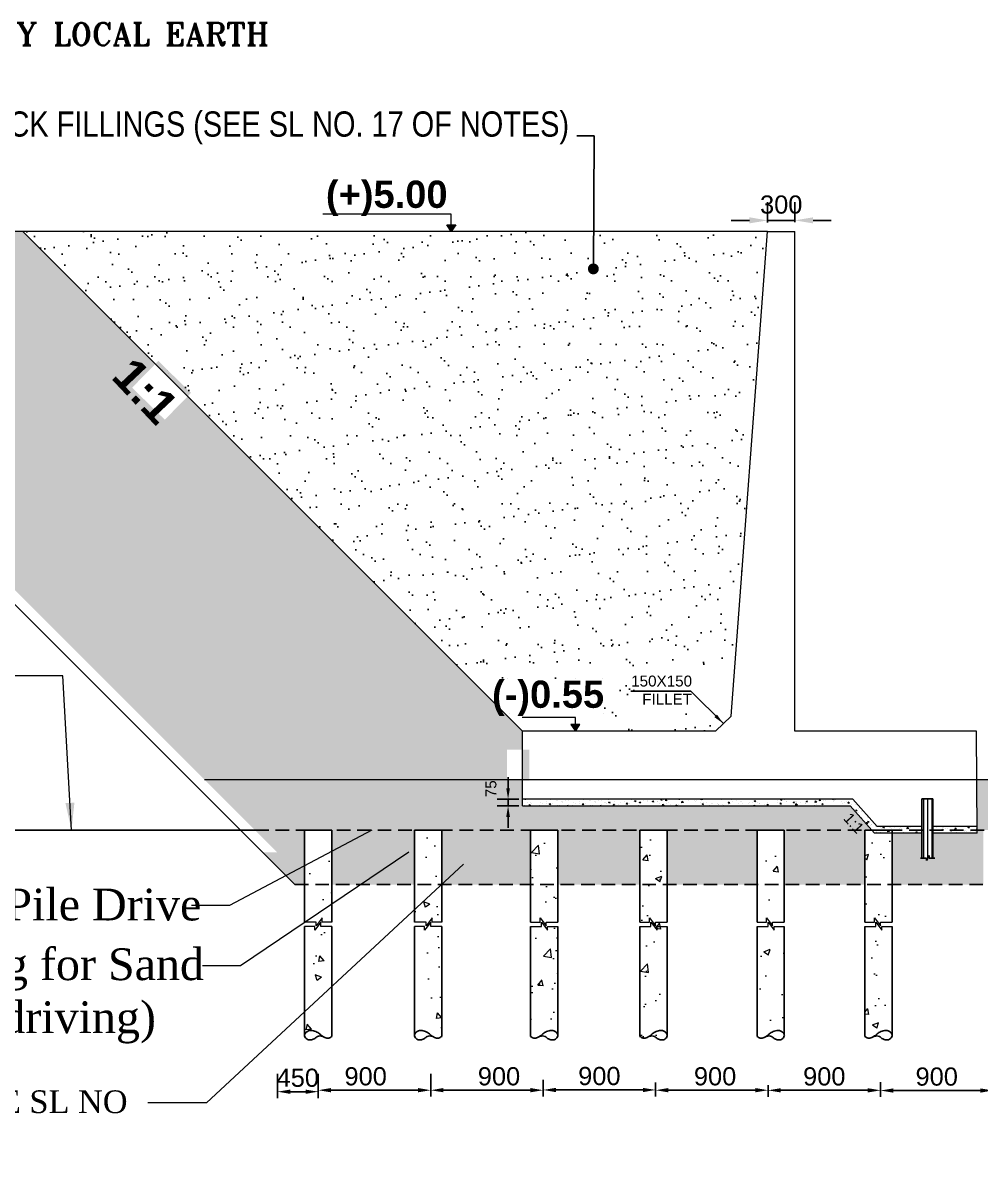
# Model space of a CAD drawing. Extents: x -358915 to 1258323, y -1667244 to -305611.
# Drawn here: x 1029005 to 1039547, y -1506927 to -1494425 of the extents above; entities that cross this region are included whole.
import ezdxf

# ---------------------------------------------------------------- set-up
doc = ezdxf.new("R2010")
doc.units = 0
doc.header["$LTSCALE"] = 300
doc.header["$MEASUREMENT"] = 0
doc.linetypes.add('ACAD_ISO03W100', pattern=[30, 12, -18])
doc.linetypes.add('DASHED', pattern=[0.75, 0.5, -0.25])
doc.layers.get('0').update_dxf_attribs({"linetype": 'CONTINUOUS'})
doc.layers.get('DEFPOINTS').update_dxf_attribs({"linetype": 'CONTINUOUS'})
doc.layers.add('Dim', color=7, linetype='CONTINUOUS', lineweight=9)
doc.layers.add('HATCH', color=252, linetype='CONTINUOUS', lineweight=5)
for name, color, linetype in [('LINE', 7, 'CONTINUOUS'), ('P1', 7, 'CONTINUOUS'), ('TEXT', 10, 'CONTINUOUS'), ('TXT', 7, 'CONTINUOUS')]:
    doc.layers.add(name, color=color, linetype=linetype)
doc.styles.add('Arial', font='arial.ttf')
doc.styles.add('BIG', font='ROMANT.SHX')
doc.styles.add('DIM', font='isocp3.shx')
doc.styles.add('dimText', font='ARIALN.TTF')
doc.dimstyles.new('dim_100', dxfattribs={"dimtxt": 200, "dimasz": 200, "dimexe": 200, "dimexo": 100, "dimgap": 70, "dimtad": 1, "dimdec": 0, "dimzin": 0, "dimdsep": 46, "dimtxsty": 'DIM', "dimcen": 150, "dimclrd": 5, "dimclre": 5, "dimclrt": 7, "dimadec": 0, "dimazin": 0, "dimtfac": 1, "dimtdec": 0, "dimtmove": 0, "dimatfit": 3, "dimfxl": 20, "dimtolj": 1, "dimtzin": 0, "dimarcsym": 0})
doc.dimstyles.new('dim_230', dxfattribs={"dimtxt": 460, "dimasz": 460, "dimexe": 230, "dimexo": 100, "dimgap": 100, "dimtad": 1, "dimdec": 0, "dimzin": 0, "dimdsep": 46, "dimtxsty": 'dimText', "dimcen": 0.09, "dimclrd": 256, "dimclre": 256, "dimclrt": 7, "dimadec": 0, "dimazin": 0, "dimtfac": 1, "dimtdec": 0, "dimtofl": 0, "dimtmove": 0, "dimatfit": 3, "dimfxl": 1, "dimtolj": 1, "dimtzin": 0, "dimlwd": -1, "dimlwe": -1, "dimarcsym": 0})
doc.dimstyles.new('dim_250', dxfattribs={"dimtxt": 500, "dimasz": 500, "dimexe": 500, "dimexo": 100, "dimgap": 150, "dimtad": 1, "dimdec": 0, "dimzin": 0, "dimdsep": 46, "dimtxsty": 'Arial', "dimcen": 350, "dimclrd": 5, "dimclre": 5, "dimclrt": 7, "dimadec": 0, "dimazin": 0, "dimtfac": 1, "dimtdec": 0, "dimtmove": 0, "dimatfit": 3, "dimfxl": 500, "dimfxlon": 1, "dimtolj": 1, "dimtzin": 0, "dimarcsym": 0})
doc.dimstyles.new('dim_60', dxfattribs={"dimtxt": 120, "dimasz": 120, "dimexe": 60, "dimexo": 60, "dimgap": 50, "dimtad": 1, "dimdec": 0, "dimzin": 0, "dimdsep": 46, "dimtxsty": 'DIM', "dimcen": 0.09, "dimclrd": 5, "dimclre": 5, "dimclrt": 7, "dimadec": 0, "dimazin": 0, "dimtfac": 1, "dimtdec": 0, "dimtmove": 0, "dimatfit": 3, "dimfxl": 1, "dimtolj": 1, "dimtzin": 0, "dimarcsym": 0})
doc.dimstyles.new('dim_70', dxfattribs={"dimtxt": 140, "dimasz": 140, "dimexe": 70, "dimexo": 40, "dimgap": 50, "dimtad": 1, "dimdec": 0, "dimzin": 0, "dimdsep": 46, "dimtxsty": 'Arial', "dimcen": 0.09, "dimclrd": 5, "dimclre": 5, "dimclrt": 7, "dimadec": 0, "dimazin": 0, "dimtfac": 1, "dimtdec": 0, "dimtmove": 0, "dimatfit": 3, "dimfxl": 1, "dimtolj": 1, "dimtzin": 0, "dimarcsym": 0})
pattern_1 = [(37.5, (-4866.36, -13804.19), (-5.039469, 154.1459015), [0, -121.6, 0, -136, 0, -130]), (7.5, (-4866.36, -13804.19), (141.582136, 225.771685), [0, -65.6, 0, -109.6, 0, -42]), (327.5, (-4964.76, -13804.19), (249.131349, 0.452724), [0, -40, 0, -144, 0, -188]), (317.5, (-4964.76, -13804.19), (240.490128, 70.214045), [0, -20, 0, -94.4, 0, -108])]

# ---------------------------------------------------------------- blocks, each defined once
blk = doc.blocks.new('*D1532')
at = {"layer": 'DEFPOINTS', "color": 0, "ltscale": 50, "transparency": 16777216}
for p in [(1035973, -1506052), (1037211, -1506083), (1035973, -1506178)]:
    blk.add_point(p, dxfattribs=at)
at = {"layer": 'HATCH', "color": 5, "lineweight": -2, "ltscale": 50, "transparency": 16777216}
for p, q in [((1035973, -1506092), (1035973, -1506248)), ((1037071, -1506178), (1036113, -1506178)), ((1037211, -1506123), (1037211, -1506248))]:
    blk.add_line(p, q, dxfattribs=at)
at = {"layer": 'HATCH', "color": 5, "ltscale": 50, "transparency": 16777216}
for points in [[(1036113, -1506154), (1036113, -1506201), (1035973, -1506178)], [(1037071, -1506154), (1037071, -1506201), (1037211, -1506178)]]:
    blk.add_solid(points, dxfattribs=at)
at = {"layer": 'HATCH', "color": 7, "ltscale": 50, "transparency": 16777216, "insert": (1036628, -1506026), "char_height": 200, "attachment_point": 5, "style": 'Arial'}
blk.add_mtext('\\A1;900', dxfattribs=at)
blk = doc.blocks.new('*D1533')
at = {"layer": 'DEFPOINTS', "color": 0, "ltscale": 50, "transparency": 16777216}
for p in [(1034735, -1506023), (1035973, -1506052), (1034735, -1506175)]:
    blk.add_point(p, dxfattribs=at)
at = {"layer": 'HATCH', "color": 5, "lineweight": -2, "ltscale": 50, "transparency": 16777216}
for p, q in [((1034735, -1506063), (1034735, -1506245)), ((1035973, -1506092), (1035973, -1506245)), ((1035833, -1506175), (1034875, -1506175))]:
    blk.add_line(p, q, dxfattribs=at)
at = {"layer": 'HATCH', "color": 5, "ltscale": 50, "transparency": 16777216}
for points in [[(1034875, -1506152), (1034875, -1506199), (1034735, -1506175)], [(1035833, -1506152), (1035833, -1506199), (1035973, -1506175)]]:
    blk.add_solid(points, dxfattribs=at)
at = {"layer": 'HATCH', "color": 7, "ltscale": 50, "transparency": 16777216, "insert": (1035354, -1506023), "char_height": 200, "attachment_point": 5, "style": 'Arial'}
blk.add_mtext('\\A1;900', dxfattribs=at)
blk = doc.blocks.new('*D1534')
at = {"layer": 'DEFPOINTS', "color": 0, "ltscale": 50, "transparency": 16777216}
for p in [(1037206, -1496601), (1037506, -1496720), (1037206, -1496725)]:
    blk.add_point(p, dxfattribs=at)
at = {"layer": 'HATCH', "color": 5, "lineweight": -2, "ltscale": 50, "transparency": 16777216}
for p, q in [((1037206, -1496625), (1037206, -1496401)), ((1037506, -1496620), (1037506, -1496401)), ((1037006, -1496601), (1036806, -1496601)), ((1037506, -1496601), (1037206, -1496601)), ((1037706, -1496601), (1037906, -1496601))]:
    blk.add_line(p, q, dxfattribs=at)
at = {"layer": 'HATCH', "color": 5, "ltscale": 50, "transparency": 16777216}
for points in [[(1037006, -1496567), (1037006, -1496634), (1037206, -1496601)], [(1037706, -1496567), (1037706, -1496634), (1037506, -1496601)]]:
    blk.add_solid(points, dxfattribs=at)
at = {"layer": 'HATCH', "color": 7, "ltscale": 50, "transparency": 16777216, "insert": (1037356, -1496428), "char_height": 200, "attachment_point": 5, "style": 'Arial'}
blk.add_mtext('\\A1;300', dxfattribs=at)
blk = doc.blocks.new('RT')
at = {"layer": 'Dim', "ltscale": 50}
h = blk.add_hatch(dxfattribs=at)
h.set_pattern_fill('AR-CONC', color=8, scale=100, style=0)
h.set_pattern_definition([(50, (-3013919.5, 641592.65), (717.26018, -62.75213), [75, -825]), (355, (-3013919.5, 641592.65), (-138.75133, 752.19213), [60, -660]), (100.4514, (-3013859.75, 641587.4), (578.50938, 689.43954), [63.74019, -701.14211]), (46.1842, (-3013919.5, 641792.65), (1067.24105, -165.51901), [112.5, -1237.5]), (96.6356, (-3013830.6, 641778.9), (934.6627, 974.11787), [95.6103, -1051.713]), (351.1842, (-3013919.5, 641792.7), (934.66195, 974.1186), [90, -990]), (21, (-3013819.5, 641742.65), (596.90705, -402.61889), [75, -825]), (326, (-3013819.5, 641742.65), (243.31533, 725.15005), [60, -660]), (71.4514, (-3013769.8, 641709.1), (840.22263, 322.5305), [63.74019, -701.14211]), (37.5, (-3013919.52, 641592.65), (12.159855, 332.893854), [0, -652, 0, -670, 0, -662.5]), (7.5, (-3013919.52, 641592.65), (263.069537, 394.41171), [0, -382, 0, -637, 0, -252.5]), (327.5, (-3014142.52, 641592.65), (533.822436, -22.554872), [0, -250, 0, -780, 0, -1035]), (317.5, (-3014242.52, 641592.65), (583.18617, 100.10498), [0, -325, 0, -518, 0, -735])])
h.paths.add_polyline_path([(150, -2269), (138, -2291), (119, -2305), (97, -2311), (74, -2310), (52, -2302), (33, -2290), (15, -2276), (-6, -2267), (-29, -2266), (-52, -2273), (-64, -2281), (-86, -2289), (-109, -2290), (-130, -2283), (-150, -2271), (-150, 0), (150, 0)])
for points in [[(-150, -1014), (-44, -1014), (-44, -966), (22, -1055), (22, -1014), (150, -1014)], [(-150, -1063), (-29, -1063), (-29, -1015), (38, -1103), (38, -1063), (150, -1063)]]:
    blk.add_lwpolyline(points, dxfattribs=at)
at = {"layer": 'P1', "ltscale": 50}
for points in [[(-150, 0), (-150, -1014)], [(-150, 0), (150, 0)], [(150, 0), (150, -1014)], [(-150, -1063), (-150, -2271)], [(150, -1063), (150, -2253)]]:
    blk.add_lwpolyline(points, dxfattribs=at)
blk.add_spline([(-150, -2271), (-115, -2289), (-72, -2284), (-23, -2252), (15, -2223), (67, -2207), (106, -2210), (132, -2224), (144, -2239), (150, -2253), (150, -2266), (123, -2303), (73, -2309), (38, -2293), (10, -2273), (-18, -2265), (-51, -2273)], degree=3, dxfattribs=at)
blk = doc.blocks.new('PILE.5')
at = {"layer": 'HATCH', "color": 5}
blk.add_blockref('RT', (0, 0), dxfattribs=at)
blk = doc.blocks.new('*D1535')
at = {"layer": 'DEFPOINTS', "color": 0, "ltscale": 50, "transparency": 16777216}
for p in [(1033497, -1505959), (1034735, -1506023), (1034735, -1506178)]:
    blk.add_point(p, dxfattribs=at)
at = {"layer": 'HATCH', "color": 5, "lineweight": -2, "ltscale": 50, "transparency": 16777216}
for p, q in [((1033497, -1505999), (1033497, -1506248)), ((1034735, -1506063), (1034735, -1506248)), ((1033637, -1506178), (1034595, -1506178))]:
    blk.add_line(p, q, dxfattribs=at)
at = {"layer": 'HATCH', "color": 5, "ltscale": 50, "transparency": 16777216}
for points in [[(1033637, -1506154), (1033637, -1506201), (1033497, -1506178)], [(1034595, -1506154), (1034595, -1506201), (1034735, -1506178)]]:
    blk.add_solid(points, dxfattribs=at)
at = {"layer": 'HATCH', "color": 7, "ltscale": 50, "transparency": 16777216, "insert": (1034249, -1506026), "char_height": 200, "attachment_point": 5, "style": 'Arial'}
blk.add_mtext('\\A1;900', dxfattribs=at)
blk = doc.blocks.new('*D1536')
at = {"layer": 'DEFPOINTS', "color": 0, "ltscale": 50, "transparency": 16777216}
for p in [(1038449, -1506083), (1039687, -1506052), (1038449, -1506181)]:
    blk.add_point(p, dxfattribs=at)
at = {"layer": 'HATCH', "color": 5, "lineweight": -2, "ltscale": 50, "transparency": 16777216}
for p, q in [((1039687, -1506092), (1039687, -1506251)), ((1038449, -1506123), (1038449, -1506251)), ((1039547, -1506181), (1038589, -1506181))]:
    blk.add_line(p, q, dxfattribs=at)
at = {"layer": 'HATCH', "color": 5, "ltscale": 50, "transparency": 16777216}
for points in [[(1038589, -1506158), (1038589, -1506205), (1038449, -1506181)], [(1039547, -1506158), (1039547, -1506205), (1039687, -1506181)]]:
    blk.add_solid(points, dxfattribs=at)
at = {"layer": 'HATCH', "color": 7, "ltscale": 50, "transparency": 16777216, "insert": (1039068, -1506029), "char_height": 200, "attachment_point": 5, "style": 'Arial'}
blk.add_mtext('\\A1;900', dxfattribs=at)
blk = doc.blocks.new('*D1539')
at = {"layer": 'DEFPOINTS', "color": 0, "ltscale": 500, "transparency": 16777216}
for p in [(1034758, -1502973), (1034349, -1503048), (1034827, -1503048)]:
    blk.add_point(p, dxfattribs=at)
at = {"layer": 'Dim', "color": 5, "lineweight": -2, "ltscale": 500, "transparency": 16777216}
for p, q in [((1034349, -1502853), (1034349, -1502733)), ((1034469, -1502973), (1034229, -1502973)), ((1034349, -1502973), (1034349, -1503048)), ((1034469, -1503048), (1034229, -1503048)), ((1034349, -1503168), (1034349, -1503288))]:
    blk.add_line(p, q, dxfattribs=at)
at = {"layer": 'Dim', "color": 5, "ltscale": 500, "transparency": 16777216}
for points in [[(1034329, -1502853), (1034369, -1502853), (1034349, -1502973)], [(1034329, -1503168), (1034369, -1503168), (1034349, -1503048)]]:
    blk.add_solid(points, dxfattribs=at)
at = {"layer": 'Dim', "color": 7, "ltscale": 500, "transparency": 16777216, "insert": (1034161, -1502859), "char_height": 120, "attachment_point": 5, "rotation": 90, "style": 'Arial'}
blk.add_mtext('\\A1;75', dxfattribs=at)
blk = doc.blocks.new('*D1540')
at = {"layer": 'DEFPOINTS', "color": 0, "ltscale": 50, "transparency": 16777216}
for p in [(1031810, -1505959), (1032259, -1505959), (1032259, -1506194)]:
    blk.add_point(p, dxfattribs=at)
at = {"layer": 'HATCH', "color": 5, "lineweight": -2, "ltscale": 50, "transparency": 16777216}
for p, q in [((1031810, -1505999), (1031810, -1506264)), ((1032259, -1505999), (1032259, -1506264)), ((1031950, -1506194), (1032119, -1506194))]:
    blk.add_line(p, q, dxfattribs=at)
at = {"layer": 'HATCH', "color": 5, "ltscale": 50, "transparency": 16777216}
for points in [[(1031950, -1506171), (1031950, -1506218), (1031810, -1506194)], [(1032119, -1506171), (1032119, -1506218), (1032259, -1506194)]]:
    blk.add_solid(points, dxfattribs=at)
at = {"layer": 'HATCH', "color": 7, "ltscale": 50, "transparency": 16777216, "insert": (1032034, -1506042), "char_height": 200, "attachment_point": 5, "style": 'Arial'}
blk.add_mtext('\\A1;450', dxfattribs=at)
blk = doc.blocks.new('*D1558')
at = {"layer": 'DEFPOINTS', "color": 0, "ltscale": 50, "transparency": 16777216}
for p in [(1032259, -1505959), (1033497, -1506023), (1033497, -1506178)]:
    blk.add_point(p, dxfattribs=at)
at = {"layer": 'HATCH', "color": 5, "lineweight": -2, "ltscale": 50, "transparency": 16777216}
for p, q in [((1032259, -1505999), (1032259, -1506248)), ((1033497, -1506063), (1033497, -1506248)), ((1032399, -1506178), (1033357, -1506178))]:
    blk.add_line(p, q, dxfattribs=at)
at = {"layer": 'HATCH', "color": 5, "ltscale": 50, "transparency": 16777216}
for points in [[(1032399, -1506154), (1032399, -1506201), (1032259, -1506178)], [(1033357, -1506154), (1033357, -1506201), (1033497, -1506178)]]:
    blk.add_solid(points, dxfattribs=at)
at = {"layer": 'HATCH', "color": 7, "ltscale": 50, "transparency": 16777216, "insert": (1032781, -1506026), "char_height": 200, "attachment_point": 5, "style": 'Arial'}
blk.add_mtext('\\A1;900', dxfattribs=at)
blk = doc.blocks.new('*D1587')
at = {"layer": 'DEFPOINTS', "color": 0, "ltscale": 50, "transparency": 16777216}
for p in [(1037211, -1506081), (1038449, -1506050), (1037211, -1506179)]:
    blk.add_point(p, dxfattribs=at)
at = {"layer": 'HATCH', "color": 5, "lineweight": -2, "ltscale": 50, "transparency": 16777216}
for p, q in [((1038449, -1506090), (1038449, -1506249)), ((1037211, -1506121), (1037211, -1506249)), ((1038309, -1506179), (1037351, -1506179))]:
    blk.add_line(p, q, dxfattribs=at)
at = {"layer": 'HATCH', "color": 5, "ltscale": 50, "transparency": 16777216}
for points in [[(1037351, -1506156), (1037351, -1506203), (1037211, -1506179)], [(1038309, -1506156), (1038309, -1506203), (1038449, -1506179)]]:
    blk.add_solid(points, dxfattribs=at)
at = {"layer": 'HATCH', "color": 7, "ltscale": 50, "transparency": 16777216, "insert": (1037830, -1506027), "char_height": 200, "attachment_point": 5, "style": 'Arial'}
blk.add_mtext('\\A1;900', dxfattribs=at)

msp = doc.modelspace()

# ---------------------------------------------------------------- hatches: boundary and pattern name
at = {"layer": 'Dim', "ltscale": 500}
h = msp.add_hatch(color=15, dxfattribs=at)
h.dxf.hatch_style = 1
h.paths.add_polyline_path([(1033722.7, -1496649.2), (1033673, -1496649.2), (1033722.7, -1496723.1)])
h.paths.add_polyline_path([(1033772.4, -1496649.2), (1033722.7, -1496649.2), (1033722.7, -1496723.1)])
h = msp.add_hatch(color=15, dxfattribs=at)
h.dxf.hatch_style = 1
h.paths.add_polyline_path([(1035089.4, -1502149.6), (1035139.1, -1502149.6), (1035089.4, -1502223.5)])
h.paths.add_polyline_path([(1035039.7, -1502149.6), (1035089.4, -1502149.6), (1035089.4, -1502223.5)])
at = {"layer": 'HATCH', "ltscale": 10}
h = msp.add_hatch(dxfattribs=at)
h.set_pattern_fill('ANSI31', color=256, scale=375, angle=45, style=0)
h.set_pattern_definition([(90, (903737.2, -1493661.822), (46.875, 7e-15), [])])
h.paths.add_polyline_path([(1039023.5, -1503628), (1038979.3, -1503628), (1038979.3, -1503599.5), (1038951.2, -1503654.9), (1038951.2, -1503628), (1038903.5, -1503627.4), (1038903.5, -1502973.3), (1039023.5, -1502973.3)])
at = {"layer": 'LINE', "lineweight": 9, "ltscale": 50}
h = msp.add_hatch(dxfattribs=at)
h.set_pattern_fill('AR-SAND', color=0, scale=80, style=0)
h.set_pattern_definition(pattern_1)
h.paths.add_polyline_path([(1024972.3, -1496723.1), (1029005.8, -1496723.1), (1034506.2, -1502223.5), (1034506.2, -1502757.4), (1033602.7, -1502757.4), (1033602.7, -1501615.3), (1029879.8, -1501630.5)])
h.paths.add_polyline_path([(1029879.8, -1501630.5), (1033602.7, -1501615.3), (1033602.7, -1502757.4), (1031006.7, -1502757.4)], flags=17)
h.paths.add_polyline_path([(1034583.1, -1502768.2), (1034335.9, -1502768.2), (1034335.9, -1502428.5), (1034583.1, -1502428.5)])
h.paths.add_polyline_path([(1030569.5, -1498795.5), (1030209.7, -1498442.9), (1030498.1, -1498148.5), (1030858, -1498501.2)], flags=16)
at = {"layer": 'LINE', "ltscale": 50}
h = msp.add_hatch(dxfattribs=at)
h.set_pattern_fill('AR-SAND', color=4, scale=200, style=0)
h.set_pattern_definition([(37.5, (-4866.36, -13804.2), (-12.59867, 385.364754), [0, -304, 0, -340, 0, -325]), (7.5, (-4866.36, -13804.2), (353.95534, 564.42921), [0, -164, 0, -274, 0, -105]), (327.5, (-5112.36, -13804.2), (622.82837, 1.13181), [0, -100, 0, -360, 0, -470]), (317.5, (-5112.36, -13804.2), (601.22532, 175.53511), [0, -50, 0, -236, 0, -270])])
h.paths.add_polyline_path([(1035139.1, -1502149.6), (1035039.7, -1502149.6), (1035089.4, -1502223.5), (1034506.2, -1502223.5), (1029005.8, -1496723.1), (1037205.8, -1496730.5), (1036799.5, -1502065.1), (1036632.9, -1502223.5), (1035089.4, -1502223.5)])
h.paths.add_polyline_path([(1035308.3, -1502223.5), (1034506.2, -1502223.5), (1034264.8, -1501726.7), (1035274.6, -1501723)], flags=17)
h.paths.add_polyline_path([(1035795.8, -1502008.9), (1035795.8, -1501561.6), (1036843, -1501568.4), (1036806.2, -1502058.8)], flags=16)
at = {"layer": 'LINE', "lineweight": 9}
h = msp.add_hatch(dxfattribs=at)
h.set_pattern_fill('AR-SAND', color=256, scale=70, style=0)
h.set_pattern_definition([(37.5, (-6869.53, -9177.6), (-4.409535, 134.877664), [0, -106.4, 0, -119, 0, -113.75]), (7.5, (-6869.53, -9177.6), (123.88437, 197.550225), [0, -57.4, 0, -95.9, 0, -36.75]), (327.5, (-6955.63, -9177.6), (217.98993, 0.396134), [0, -35, 0, -126, 0, -164.5]), (317.5, (-6955.63, -9177.6), (210.428862, 61.43729), [0, -17.5, 0, -82.6, 0, -94.5])])
h.paths.add_polyline_path([(1041526.5, -1503557.4), (1041077.3, -1503557.4), (1041077.3, -1503914.2), (1041169.7, -1503914.2)])
h.paths.add_polyline_path([(1040777.3, -1503557.4), (1039881.5, -1503557.4), (1039881.5, -1503914.2), (1040777.3, -1503914.2)])
h.paths.add_polyline_path([(1039581.5, -1503557.4), (1039023.5, -1503557.4), (1039023.5, -1503622.3), (1038984.7, -1503622.3), (1038984.7, -1503593.7), (1038956.7, -1503649.1), (1038956.7, -1503622.3), (1038903.5, -1503622.3), (1038903.5, -1503557.4), (1038576.7, -1503557.4), (1038576.7, -1503914.2), (1039581.5, -1503914.2)])
h.paths.add_polyline_path([(1038276.7, -1503557.4), (1037389.7, -1503557.4), (1037389.7, -1503914.2), (1038276.7, -1503914.2)])
h.paths.add_polyline_path([(1037089.7, -1503557.4), (1036100.7, -1503557.4), (1036100.7, -1503914.2), (1037089.7, -1503914.2)])
h.paths.add_polyline_path([(1035800.7, -1503557.4), (1034896.1, -1503557.4), (1034896.1, -1503914.2), (1035800.7, -1503914.2)])
h.paths.add_polyline_path([(1034596.1, -1503557.4), (1033618.5, -1503557.4), (1033618.5, -1503914.2), (1034596.1, -1503914.2)])
h.paths.add_polyline_path([(1033318.5, -1503557.4), (1032409.1, -1503557.4), (1032409.1, -1503914.2), (1033318.5, -1503914.2)])
h.paths.add_polyline_path([(1032109.1, -1503557.4), (1031645.6, -1503557.4), (1032002.3, -1503914.2), (1032109.1, -1503914.2)])
h.paths.add_polyline_path([(1034069.9, -1502974.9), (1034069.9, -1502743.1), (1034251.9, -1502743.1), (1034251.9, -1502974.9)], flags=9)
h.paths.add_polyline_path([(1037990.3, -1503188.5), (1038187.1, -1503406), (1038321.1, -1503284.7), (1038124.3, -1503067.2)], flags=24)
h.paths.add_polyline_path([(1033877.3, -1503314.2), (1038351.8, -1503314.2), (1038113.4, -1503048.3), (1034506.2, -1503048.3), (1034506.2, -1502757.4), (1031006.7, -1502757.4), (1031806.7, -1503557.4), (1032109.1, -1503557.4), (1032109.1, -1503314.2), (1032409.1, -1503314.2), (1032409.1, -1503314.2), (1033577.3, -1503314.2), (1033577.3, -1503314.2), (1033877.3, -1503314.2)])
h.paths.add_polyline_path([(1039581.5, -1503314.2), (1041077.3, -1503314.2), (1041077.3, -1503557.4), (1041377.3, -1503557.4), (1042177.3, -1502757.4), (1039509.7, -1502757.4), (1039513.5, -1503348.3), (1039449.5, -1503348.3), (1039449.5, -1503557.4), (1039581.5, -1503557.4)])
at = {"layer": 'LINE', "lineweight": 9, "ltscale": 50}
h = msp.add_hatch(dxfattribs=at)
h.set_pattern_fill('AR-SAND', color=0, scale=80, style=0)
h.set_pattern_definition(pattern_1)
h.paths.add_polyline_path([(1035800.7, -1503314.2), (1034896.1, -1503314.2), (1034896.1, -1503557.4), (1035800.7, -1503557.4)])
h.paths.add_polyline_path([(1034596.1, -1503314.2), (1033618.5, -1503314.2), (1033618.5, -1503557.4), (1034596.1, -1503557.4)])
h.paths.add_polyline_path([(1033318.5, -1503314.2), (1032409.1, -1503314.2), (1032409.1, -1503557.4), (1033318.5, -1503557.4)])
h.paths.add_polyline_path([(1037089.7, -1503314.2), (1036100.7, -1503314.2), (1036100.7, -1503557.4), (1037089.7, -1503557.4)])
h.paths.add_polyline_path([(1038276.7, -1503314.2), (1037389.7, -1503314.2), (1037389.7, -1503557.4), (1038276.7, -1503557.4)])
h.paths.add_polyline_path([(1040777.3, -1503314.2), (1039881.5, -1503314.2), (1039881.5, -1503557.4), (1040777.3, -1503557.4)])
h.paths.add_polyline_path([(1039581.5, -1503314.2), (1039513.3, -1503314.2), (1039513.5, -1503348.3), (1039023.5, -1503348.3), (1039023.5, -1503557.4), (1039581.5, -1503557.4)])
h.paths.add_polyline_path([(1038903.5, -1503348.3), (1038576.7, -1503348.3), (1038576.7, -1503557.4), (1038903.5, -1503557.4)])
h.paths.add_polyline_path([(1037990.3, -1503188.5), (1038187.1, -1503406), (1038321.1, -1503284.7), (1038124.3, -1503067.2)], flags=9)

# ---------------------------------------------------------------- linework, layer by layer
at = {"color": 7, "lineweight": 15}
for p, q in [((1036806.2, -1502058.8), (1037206.4, -1496723.1)), ((1037206.4, -1496723.1), (1037506.4, -1496723.1)), ((1037506.4, -1502223.5), (1037506.4, -1496723.1)), ((1036806.2, -1502058.8), (1036632.9, -1502223.5)), ((1036632.9, -1502223.5), (1034506.2, -1502223.5)), ((1034506.2, -1503048.3), (1034506.2, -1502223.5)), ((1039506.4, -1502223.5), (1037506.4, -1502223.5)), ((1037506.4, -1502223.5), (1037506.4, -1502223.5)), ((1039513.5, -1503348.3), (1039506.4, -1502223.5)), ((1034656.2, -1502973.3), (1034506.2, -1502973.3)), ((1038144.5, -1502973.3), (1034656.2, -1502973.3)), ((1034506.2, -1503048.3), (1034656.2, -1503048.3)), ((1034656.2, -1503048.3), (1038113.4, -1503048.3)), ((1038903.5, -1503348.3), (1038382.4, -1503348.3)), ((1038903.5, -1503273.3), (1038413.5, -1503273.3)), ((1039513.5, -1503273.3), (1039023.5, -1503273.3)), ((1039513.5, -1503348.3), (1039023.5, -1503348.3))]:
    msp.add_line(p, q, dxfattribs=at)
for points in [[(1038144.5, -1502973.3), (1038413.5, -1503273.3)], [(1038113.4, -1503048.3), (1038382.4, -1503348.3)]]:
    msp.add_lwpolyline(points, dxfattribs=at)
at = {"layer": 'Dim', "ltscale": 500}
msp.add_line((1029446.7, -1501615.3), (1023240.6, -1501615.3, 0), dxfattribs=at)
for points in [[(1033722.7, -1496649.2), (1033722.7, -1496534.1), (1032309.8, -1496534.1)], [(1035089.4, -1502149.6), (1035089.4, -1502073.7), (1034504.6, -1502073.7)]]:
    msp.add_lwpolyline(points, dxfattribs=at)
for points in [[(1033722.7, -1496723.1), (1033673, -1496649.2), (1033772.4, -1496649.2)], [(1035089.4, -1502223.5), (1035139.1, -1502149.6), (1035039.7, -1502149.6)]]:
    msp.add_lwpolyline(points, close=True, dxfattribs=at)
at = {"layer": 'HATCH', "color": 8, "linetype": 'ACAD_ISO03W100', "ltscale": 10000}
msp.add_line((1031006.7, -1502757.4), (1043161.6, -1502757.4), dxfattribs=at)
at = {"layer": 'HATCH', "color": 5, "ltscale": 50}
msp.add_lwpolyline([(1037206.4, -1496723.1), (1024356.5, -1496723.1)], dxfattribs=at)
at = {"layer": 'LINE', "color": 2, "lineweight": 15}
for p, q in [((1034533.7, -1502978), (1034534.6, -1502973.3)), ((1034545.7, -1502976.9), (1034542.6, -1502973.3)), ((1034820.7, -1502974), (1034820.7, -1502974)), ((1035184.8, -1502974), (1035184.8, -1502974)), ((1035784.7, -1502974), (1035784.7, -1502974)), ((1035876.4, -1502974.8), (1035876.4, -1502974.8)), ((1036211.7, -1502974.1), (1036211.7, -1502974.1)), ((1036227.4, -1502977.8), (1036228.2, -1502973.3)), ((1036239.3, -1502976.7), (1036236.4, -1502973.3)), ((1036475.5, -1502980), (1036476.3, -1502973.3)), ((1036493.3, -1502977.2), (1036489.6, -1502973.3)), ((1037724.4, -1502973.9), (1037724.4, -1502973.9)), ((1037921.1, -1502977.6), (1037921.9, -1502973.3)), ((1037933, -1502976.6), (1037930.3, -1502973.3)), ((1037943.2, -1502976.2), (1037943.5, -1502973.3)), ((1037961, -1502973.4), (1037943.2, -1502976.2)), ((1037960.9, -1502973.4), (1037960.8, -1502973.3)), ((1038058.7, -1502974.7), (1038058.7, -1502974.7)), ((1034531.4, -1503040.7), (1034531.4, -1503040.7)), ((1034545.7, -1502976.9), (1034533.7, -1502978)), ((1034560.3, -1503044.3), (1034560.3, -1503044.3)), ((1034561.7, -1503006.2), (1034561.7, -1503006.2)), ((1034581.2, -1503048.3), (1034583.2, -1503031)), ((1034598.8, -1503047.2), (1034583.2, -1503031)), ((1034598.8, -1503047.2), (1034592, -1503048.3)), ((1034594, -1503007.8), (1034594, -1503007.8)), ((1034602.5, -1503017.4), (1034602.5, -1503017.4)), ((1034604.6, -1502978.4), (1034604.6, -1502978.4)), ((1034694.7, -1503038.2), (1034694.7, -1503038.2)), ((1034707.6, -1503009.3), (1034707.6, -1503009.3)), ((1034730, -1503021.7), (1034730, -1503021.7)), ((1034744.8, -1503044.7), (1034744.8, -1503044.7)), ((1034772.2, -1502994.9), (1034772.2, -1502994.9)), ((1034772.8, -1503017.9), (1034772.8, -1503017.9)), ((1034819.9, -1503028.7), (1034805.9, -1503023.3)), ((1034809.9, -1503035.4), (1034805.9, -1503023.3)), ((1034819.9, -1503028.7), (1034809.9, -1503035.4)), ((1034810.3, -1503023.4), (1034810.3, -1503023.4)), ((1034818.5, -1502982.5), (1034818.5, -1502982.5)), ((1034836.8, -1503017.2), (1034836.8, -1503017.2)), ((1034878.9, -1502990.3), (1034878.9, -1502990.3)), ((1034889.4, -1503037.9), (1034889.4, -1503037.9)), ((1034894.2, -1502992.5), (1034894.2, -1502992.5)), ((1034914.2, -1503038.4), (1034914.2, -1503038.4)), ((1034937.3, -1502994), (1034937.3, -1502994)), ((1034943.5, -1503012.7), (1034943.5, -1503012.7)), ((1034944.3, -1502999.1), (1034944.3, -1502999.1)), ((1034985.7, -1502985.8), (1034985.7, -1502985.8)), ((1035003.4, -1503048.3), (1035004.9, -1503040.6)), ((1035011.3, -1503048.3), (1035004.9, -1503040.6)), ((1035012.8, -1502984.6), (1035012.8, -1502984.6)), ((1035058.8, -1503038.2), (1035058.8, -1503038.2)), ((1035071.7, -1503009.3), (1035071.7, -1503009.3)), ((1035094.1, -1503021.7), (1035094.1, -1503021.7)), ((1035108.9, -1503044.7), (1035108.9, -1503044.7)), ((1035136.3, -1502994.9), (1035136.3, -1502994.9)), ((1035136.9, -1503017.9), (1035136.9, -1503017.9)), ((1035184, -1503028.7), (1035170, -1503023.3)), ((1035174.1, -1503035.4), (1035170, -1503023.3)), ((1035184, -1503028.7), (1035174.1, -1503035.4)), ((1035174.4, -1503023.4), (1035174.4, -1503023.4)), ((1035182.6, -1502982.5), (1035182.6, -1502982.5)), ((1035200.9, -1503017.2), (1035200.9, -1503017.2)), ((1035243.1, -1502990.3), (1035243.1, -1502990.3)), ((1035253.5, -1503037.9), (1035253.5, -1503037.9)), ((1035258.3, -1502992.5), (1035258.3, -1502992.5)), ((1035278.3, -1503038.4), (1035278.3, -1503038.4)), ((1035301.5, -1502994), (1035301.5, -1502994)), ((1035307.7, -1503012.7), (1035307.7, -1503012.7)), ((1035308.4, -1502999.1), (1035308.4, -1502999.1)), ((1035349.8, -1502985.8), (1035349.8, -1502985.8)), ((1035367.6, -1503048.3), (1035369, -1503040.6)), ((1035375.5, -1503048.3), (1035369, -1503040.6)), ((1035376.9, -1502984.6), (1035376.9, -1502984.6)), ((1035414.4, -1503008.2), (1035414.4, -1503008.2)), ((1035418.1, -1503014), (1035418.1, -1503014)), ((1035434.7, -1503015.7), (1035434.7, -1503015.7)), ((1035456.6, -1502981.3), (1035456.6, -1502981.3)), ((1035471.4, -1503012.6), (1035457.4, -1503007.3)), ((1035461.5, -1503019.3), (1035457.4, -1503007.3)), ((1035471.4, -1503012.6), (1035461.5, -1503019.3)), ((1035479.6, -1502998.7), (1035479.6, -1502998.7)), ((1035510.1, -1503040.5), (1035512.4, -1503028)), ((1035522.1, -1503039.5), (1035510.1, -1503040.5)), ((1035510.5, -1503025.7), (1035510.5, -1503025.7)), ((1035522.1, -1503039.5), (1035512.4, -1503028)), ((1035521.2, -1503003.7), (1035521.2, -1503003.7)), ((1035534.7, -1503034.1), (1035534.7, -1503034.1)), ((1035560.5, -1503032.2), (1035560.5, -1503032.2)), ((1035563.4, -1502976.8), (1035563.4, -1502976.8)), ((1035583.4, -1503013.7), (1035583.4, -1503013.7)), ((1035627.9, -1502999.2), (1035627.9, -1502999.2)), ((1035653.6, -1503028), (1035655.9, -1503015.5)), ((1035663.3, -1503027.1), (1035653.6, -1503028)), ((1035663.3, -1503024.3), (1035655.9, -1503015.5)), ((1035665.5, -1503027), (1035663.3, -1503024.3)), ((1035665.5, -1503027), (1035663.3, -1503027.1)), ((1035684.5, -1503026.5), (1035684.5, -1503026.5)), ((1035710, -1502980), (1035710, -1502980)), ((1035734.7, -1502994.7), (1035734.7, -1502994.7)), ((1035758.9, -1502996.6), (1035744.8, -1502991.2)), ((1035748.9, -1503003.3), (1035744.8, -1502991.2)), ((1035758.9, -1502996.6), (1035748.9, -1503003.3)), ((1035760, -1502986.6), (1035760, -1502986.6)), ((1035787.2, -1503040.6), (1035787.2, -1503040.6)), ((1035797, -1503015.4), (1035799.3, -1503002.9)), ((1035809, -1503014.4), (1035797, -1503015.4)), ((1035809, -1503014.4), (1035799.3, -1503002.9)), ((1035841.5, -1502990.1), (1035841.5, -1502990.1)), ((1035886.3, -1503003.2), (1035886.3, -1503003.2)), ((1035888.6, -1502989), (1035888.6, -1502989)), ((1035940.5, -1503002.9), (1035942.8, -1502990.4)), ((1035952.4, -1503001.9), (1035940.5, -1503002.9)), ((1035952.4, -1503001.9), (1035942.8, -1502990.4)), ((1035948.2, -1502985.6), (1035948.2, -1502985.6)), ((1035962.1, -1503013.2), (1035962.1, -1503013.2)), ((1035989.6, -1503001.8), (1035989.6, -1503001.8)), ((1035993, -1502994.8), (1035993, -1502994.8)), ((1036012.2, -1503019.8), (1036012.2, -1503019.8)), ((1036046.3, -1502980.6), (1036032.3, -1502975.2)), ((1036036.3, -1502987.3), (1036032.3, -1502975.2)), ((1036046.3, -1502980.6), (1036036.3, -1502987.3)), ((1036048.6, -1503046.2), (1036050.9, -1503027.2)), ((1036066.4, -1503043.4), (1036048.6, -1503046.2)), ((1036066.4, -1503043.4), (1036050.8, -1503027.2)), ((1036055, -1502981.1), (1036055, -1502981.1)), ((1036083.9, -1502990.3), (1036086.2, -1502977.8)), ((1036095.9, -1502989.3), (1036083.9, -1502990.3)), ((1036095.9, -1502989.3), (1036086.2, -1502977.8)), ((1036092.3, -1503015.9), (1036092.3, -1503015.9)), ((1036109.7, -1503014.8), (1036109.7, -1503014.8)), ((1036138.5, -1503036.4), (1036138.5, -1503036.4)), ((1036161.8, -1502976.6), (1036161.8, -1502976.6)), ((1036196.2, -1503030.9), (1036196.2, -1503030.9)), ((1036214.3, -1503045.1), (1036200.3, -1503039.7)), ((1036203.2, -1503048.3), (1036200.3, -1503039.7)), ((1036214.3, -1503045.1), (1036209.6, -1503048.3)), ((1036214.2, -1503046.4), (1036214.2, -1503046.4)), ((1036226.3, -1503034.9), (1036226.3, -1503034.9)), ((1036239.3, -1502976.7), (1036227.4, -1502977.8)), ((1036262.1, -1503013.1), (1036264.3, -1502994.1)), ((1036279.9, -1503010.3), (1036262.1, -1503013.1)), ((1036279.8, -1503010.3), (1036264.3, -1502994.1)), ((1036294.8, -1502977.1), (1036294.8, -1502977.1)), ((1036297.2, -1503043.7), (1036297.2, -1503043.7)), ((1036338, -1502990.7), (1036338, -1502990.7)), ((1036350.5, -1503046.9), (1036350.5, -1503046.9)), ((1036397.5, -1502991.2), (1036397.5, -1502991.2)), ((1036413.7, -1503000.7), (1036413.7, -1503000.7)), ((1036419.3, -1502984.9), (1036419.3, -1502984.9)), ((1036457.3, -1503042.4), (1036457.3, -1503042.4)), ((1036463.8, -1503007.3), (1036463.8, -1503007.3)), ((1036493.3, -1502977.2), (1036475.5, -1502980)), ((1036501.7, -1503029.1), (1036487.7, -1503023.7)), ((1036491.8, -1503035.8), (1036487.7, -1503023.7)), ((1036501.7, -1503029.1), (1036491.8, -1503035.8)), ((1036501.3, -1503006.2), (1036501.3, -1503006.2)), ((1036535.9, -1503004.9), (1036535.9, -1503004.9)), ((1036564, -1503037.9), (1036564, -1503037.9)), ((1036590.1, -1503023.9), (1036590.1, -1503023.9)), ((1036602.4, -1503019), (1036602.4, -1503019)), ((1036652.6, -1503024.9), (1036652.6, -1503024.9)), ((1036665.8, -1503033.9), (1036665.8, -1503033.9)), ((1036670.8, -1503033.4), (1036670.8, -1503033.4)), ((1036700.5, -1502981), (1036700.5, -1502981)), ((1036705.1, -1503033), (1036705.1, -1503033)), ((1036715.9, -1503040.4), (1036715.9, -1503040.4)), ((1036769.2, -1503044.9), (1036769.2, -1503044.9)), ((1036789.2, -1503013.1), (1036775.2, -1503007.7)), ((1036779.2, -1503019.8), (1036775.2, -1503007.7)), ((1036777.6, -1503028.8), (1036777.6, -1503028.8)), ((1036789.2, -1503013.1), (1036779.2, -1503019.8)), ((1036789.6, -1502978.2), (1036789.6, -1502978.2)), ((1036806.5, -1502981.5), (1036806.5, -1502981.5)), ((1036808.9, -1503048), (1036808.9, -1503048)), ((1036817.1, -1503001), (1036817.1, -1503001)), ((1036865.4, -1502988.2), (1036865.4, -1502988.2)), ((1036884.3, -1503024.3), (1036884.3, -1503024.3)), ((1036907.5, -1502994.3), (1036907.5, -1502994.3)), ((1036915.4, -1502994.8), (1036915.4, -1502994.8)), ((1036933.8, -1503021.1), (1036933.8, -1503021.1)), ((1036991.1, -1503019.8), (1036991.1, -1503019.8)), ((1037010.2, -1503008.3), (1037010.2, -1503008.3)), ((1037041.7, -1503011.4), (1037041.7, -1503011.4)), ((1037050.4, -1503041.1), (1037050.4, -1503041.1)), ((1037061.2, -1503048.3), (1037062.7, -1503040.4)), ((1037076.6, -1502997.1), (1037062.6, -1502991.7)), ((1037066.7, -1503003.8), (1037062.6, -1502991.7)), ((1037069.3, -1503048.3), (1037062.7, -1503040.4)), ((1037076.6, -1502997.1), (1037066.7, -1503003.8)), ((1037097.8, -1503015.3), (1037097.8, -1503015.3)), ((1037114.1, -1503023.3), (1037114.1, -1503023.3)), ((1037117.5, -1503021.4), (1037117.5, -1503021.4)), ((1037167.5, -1503028), (1037167.5, -1503028)), ((1037203.8, -1503040.4), (1037206.1, -1503027.8)), ((1037215.8, -1503039.3), (1037203.8, -1503040.4)), ((1037204.6, -1503010.8), (1037204.6, -1503010.8)), ((1037215.8, -1503039.3), (1037206.1, -1503027.8)), ((1037215.1, -1503036.1), (1037215.1, -1503036.1)), ((1037293.9, -1503044.6), (1037293.9, -1503044.6)), ((1037311.4, -1503006.3), (1037311.4, -1503006.3)), ((1037315.4, -1502983.6), (1037315.4, -1502983.6)), ((1037317, -1502975.7), (1037317, -1502975.7)), ((1037359.2, -1503026.8), (1037347.2, -1503027.8)), ((1037347.2, -1503027.8), (1037349.6, -1503015.3)), ((1037359.2, -1503026.8), (1037349.6, -1503015.3)), ((1037364, -1502981), (1037350, -1502975.7)), ((1037354.1, -1502987.7), (1037350, -1502975.7)), ((1037364, -1502981), (1037354.1, -1502987.7)), ((1037367.1, -1502982.3), (1037367.1, -1502982.3)), ((1037392.1, -1502981.8), (1037392.1, -1502981.8)), ((1037418.1, -1503001.8), (1037418.1, -1503001.8)), ((1037419.2, -1502998.6), (1037419.2, -1502998.6)), ((1037490.7, -1503015.3), (1037493, -1503002.7)), ((1037502.7, -1503014.2), (1037490.7, -1503015.3)), ((1037502.7, -1503014.2), (1037493, -1503002.7)), ((1037493.4, -1502998.9), (1037493.4, -1502998.9)), ((1037508.7, -1503001.8), (1037508.7, -1503001.8)), ((1037516.3, -1503042.4), (1037518.5, -1503023.4)), ((1037534.1, -1503039.6), (1037516.3, -1503042.4)), ((1037532.1, -1503045.5), (1037518.1, -1503040.2)), ((1037520.8, -1503048.3), (1037518.1, -1503040.2)), ((1037534, -1503039.6), (1037518.4, -1503023.4)), ((1037520.3, -1503011.4), (1037520.3, -1503011.4)), ((1037524.9, -1502997.3), (1037524.9, -1502997.3)), ((1037532.1, -1503045.5), (1037528, -1503048.3)), ((1037569.1, -1503008.9), (1037569.1, -1503008.9)), ((1037619.2, -1503015.5), (1037619.2, -1503015.5)), ((1037622.9, -1503025.5), (1037622.9, -1503025.5)), ((1037625.3, -1503021.8), (1037625.3, -1503021.8)), ((1037631.7, -1502992.8), (1037631.7, -1502992.8)), ((1037634.2, -1503002.7), (1037636.5, -1502990.2)), ((1037646.1, -1503001.7), (1037634.2, -1503002.7)), ((1037646.1, -1503001.7), (1037636.5, -1502990.2)), ((1037726.8, -1503040.5), (1037726.8, -1503040.5)), ((1037729.7, -1503009.3), (1037731.9, -1502990.3)), ((1037747.5, -1503006.5), (1037729.7, -1503009.3)), ((1037747.5, -1503006.5), (1037731.9, -1502990.3)), ((1037738.4, -1502988.3), (1037738.4, -1502988.3)), ((1037742, -1503041.9), (1037742, -1503041.9)), ((1037745.5, -1503032.1), (1037745.5, -1503032.1)), ((1037777.6, -1502990.2), (1037779.9, -1502977.6)), ((1037789.6, -1502989.1), (1037777.6, -1502990.2)), ((1037789.6, -1502989.1), (1037779.9, -1502977.6)), ((1037819.5, -1503029.5), (1037805.5, -1503024.2)), ((1037809.5, -1503036.2), (1037805.5, -1503024.2)), ((1037819.5, -1503029.5), (1037809.5, -1503036.2)), ((1037821.2, -1503042.1), (1037821.2, -1503042.1)), ((1037825.4, -1502986.7), (1037825.4, -1502986.7)), ((1037845.2, -1502983.7), (1037845.2, -1502983.7)), ((1037933, -1502976.6), (1037921.1, -1502977.6)), ((1037928.1, -1503000.8), (1037928.1, -1503000.8)), ((1037935, -1502991.9), (1037935, -1502991.9)), ((1037945, -1502986.4), (1037945, -1502986.4)), ((1037952, -1502979.2), (1037952, -1502979.2)), ((1038020.8, -1502996.4), (1038020.8, -1502996.4)), ((1038032, -1503015.8), (1038032, -1503015.8)), ((1038051.6, -1503011.9), (1038051.6, -1503011.9)), ((1038070.8, -1503003), (1038070.8, -1503003)), ((1038106.9, -1503013.5), (1038092.9, -1503008.1)), ((1038097, -1503020.2), (1038092.9, -1503008.1)), ((1038106.9, -1503013.5), (1038097, -1503020.2)), ((1038133, -1503028.6), (1038133, -1503028.6)), ((1038162.3, -1503099.3), (1038162.3, -1503099.3)), ((1038168.3, -1503031.9), (1038168.3, -1503031.9)), ((1038180.2, -1503103), (1038182.5, -1503090.4)), ((1038192.2, -1503101.9), (1038182.5, -1503090.4)), ((1038204.4, -1503072.4), (1038204.4, -1503072.4)), ((1038249.7, -1503098.5), (1038249.7, -1503098.5)), ((1038192.2, -1503101.9), (1038180.2, -1503103)), ((1038208.5, -1503121.9), (1038208.5, -1503121.9)), ((1038238.1, -1503109.3), (1038238.1, -1503109.3)), ((1038240.5, -1503175.9), (1038240.5, -1503175.9)), ((1038244.2, -1503174.1), (1038244.2, -1503174.1)), ((1038302.4, -1503177.4), (1038302.4, -1503177.4)), ((1038323.6, -1503223), (1038309.6, -1503217.7)), ((1038313.7, -1503229.8), (1038309.6, -1503217.7)), ((1038323.6, -1503223), (1038313.7, -1503229.8)), ((1038295.9, -1503240.9), (1038298.2, -1503228.3)), ((1038307.9, -1503239.8), (1038295.9, -1503240.9)), ((1038307.9, -1503239.8), (1038298.2, -1503228.3)), ((1038333.4, -1503261.3), (1038333.4, -1503261.3)), ((1038346.9, -1503257.4), (1038346.9, -1503257.4)), ((1038347.8, -1503298.6), (1038347.8, -1503298.6)), ((1038355, -1503256.2), (1038355, -1503256.2)), ((1038389.9, -1503271.8), (1038389.9, -1503271.8)), ((1038402.1, -1503325.2), (1038402.1, -1503325.2)), ((1038407.6, -1503335.1), (1038407.6, -1503335.1)), ((1038450.1, -1503281.3), (1038450.1, -1503281.3)), ((1038450.3, -1503336.8), (1038450.3, -1503336.8)), ((1038454.5, -1503294.1), (1038454.5, -1503294.1)), ((1038491.7, -1503287.6), (1038477.7, -1503282.2)), ((1038481.7, -1503294.3), (1038477.7, -1503282.2)), ((1038491.7, -1503287.6), (1038481.7, -1503294.3)), ((1038483.3, -1503345.1), (1038483.3, -1503345.1)), ((1038518.8, -1503345.3), (1038518.8, -1503345.3)), ((1038530.5, -1503332.7), (1038532.7, -1503313.7)), ((1038548.3, -1503330), (1038530.5, -1503332.7)), ((1038548.2, -1503329.9), (1038532.7, -1503313.7)), ((1038550.6, -1503284.3), (1038550.6, -1503284.3)), ((1038561.3, -1503289.6), (1038561.3, -1503289.6)), ((1038566.7, -1503301.3), (1038566.7, -1503301.3)), ((1038607.1, -1503289.4), (1038607.1, -1503289.4)), ((1038649.9, -1503348.3), (1038645.7, -1503346.7)), ((1038646.3, -1503348.3), (1038645.7, -1503346.7)), ((1038654.4, -1503299.3), (1038654.4, -1503299.3)), ((1038668.1, -1503285.1), (1038668.1, -1503285.1)), ((1038682.8, -1503299.4), (1038682.8, -1503299.4)), ((1038683.3, -1503321.4), (1038683.3, -1503321.4)), ((1038699.5, -1503348.3), (1038700.8, -1503341.1)), ((1038706.9, -1503348.3), (1038700.8, -1503341.1)), ((1038732.9, -1503306), (1038732.9, -1503306)), ((1038743.9, -1503299.6), (1038746.1, -1503280.6)), ((1038761.7, -1503296.9), (1038743.9, -1503299.6)), ((1038761.7, -1503296.8), (1038746.1, -1503280.6)), ((1038755.5, -1503312.1), (1038755.5, -1503312.1)), ((1038769.2, -1503278.2), (1038767.5, -1503273.3)), ((1038776.5, -1503273.3), (1038769.2, -1503278.2)), ((1038774.8, -1503280.6), (1038774.8, -1503280.6)), ((1038800, -1503341.4), (1038800, -1503341.4)), ((1038842, -1503341.1), (1038844.3, -1503328.6)), ((1038853.9, -1503340), (1038842, -1503341.1)), ((1038853.9, -1503340), (1038844.3, -1503328.6)), ((1038858.2, -1503326.2), (1038858.2, -1503326.2)), ((1038859.2, -1503322.6), (1038859.2, -1503322.6)), ((1038881.6, -1503276.1), (1038881.6, -1503276.1)), ((1039058.7, -1503276.9), (1039058.7, -1503276.9)), ((1039060.6, -1503287.4), (1039060.6, -1503287.4)), ((1039070.3, -1503346.4), (1039070.3, -1503346.4)), ((1039128.9, -1503316), (1039131.2, -1503303.5)), ((1039140.8, -1503314.9), (1039128.9, -1503316)), ((1039140.8, -1503314.9), (1039131.2, -1503303.5)), ((1039134.5, -1503286.9), (1039134.5, -1503286.9)), ((1039141.6, -1503282.1), (1039141.6, -1503282.1)), ((1039163.3, -1503301.5), (1039163.3, -1503301.5)), ((1039177.1, -1503341.8), (1039177.1, -1503341.8)), ((1039184.5, -1503293.5), (1039184.5, -1503293.5)), ((1039234.6, -1503320), (1039220.6, -1503314.6)), ((1039224.6, -1503326.7), (1039220.6, -1503314.6)), ((1039234.6, -1503320), (1039224.6, -1503326.7)), ((1039258.3, -1503302.1), (1039258.3, -1503302.1)), ((1039267.2, -1503316.5), (1039267.2, -1503316.5)), ((1039272.3, -1503303.4), (1039274.6, -1503290.9)), ((1039284.3, -1503302.4), (1039272.3, -1503303.4)), ((1039284.3, -1503302.4), (1039274.6, -1503290.9)), ((1039283.8, -1503337.3), (1039283.8, -1503337.3)), ((1039310.9, -1503310.1), (1039310.9, -1503310.1)), ((1039368.2, -1503329.3), (1039368.2, -1503329.3)), ((1039374.9, -1503322.2), (1039374.9, -1503322.2)), ((1039386.6, -1503320.1), (1039386.6, -1503320.1)), ((1039390.6, -1503332.8), (1039390.6, -1503332.8)), ((1039415.8, -1503290.9), (1039418.1, -1503278.4)), ((1039427.7, -1503289.8), (1039415.8, -1503290.9)), ((1039427.7, -1503289.8), (1039418.1, -1503278.4)), ((1039436.7, -1503326.7), (1039436.7, -1503326.7)), ((1039468.5, -1503276.8), (1039468.5, -1503276.8)), ((1039470.9, -1503343.4), (1039470.9, -1503343.4)), ((1039491.5, -1503342.2), (1039491.5, -1503342.2)), ((1039497.4, -1503328.3), (1039497.4, -1503328.3)), ((1039513.2, -1503300.6), (1039508, -1503298.6)), ((1039512, -1503310.7), (1039508, -1503298.6)), ((1039513.2, -1503309.9), (1039512, -1503310.7))]:
    msp.add_line(p, q, dxfattribs=at)
at = {"layer": 'LINE'}
for p, q in [((1038903.5, -1503626.1), (1038903.5, -1502971.4)), ((1038903.5, -1502971.4), (1039023.5, -1502971.4)), ((1039023.5, -1503273.3), (1039023.5, -1502971.4)), ((1039023.5, -1503622.5), (1039023.5, -1502971.4)), ((1038984.7, -1503593.7), (1038956.7, -1503649.1)), ((1038984.7, -1503622.3), (1038984.7, -1503593.7)), ((1038956.2, -1503622.3), (1038890.3, -1503622.3)), ((1038956.7, -1503649.1), (1038956.7, -1503622.3)), ((1039047.4, -1503622.3), (1038984.7, -1503622.3))]:
    msp.add_line(p, q, dxfattribs=at)
at = {"layer": 'LINE', "color": 3, "ltscale": 0.5}
msp.add_line((1031563.4, -1503314.2), (1028117.7, -1503314.2), dxfattribs=at)
at = {"layer": 'LINE', "linetype": 'DASHED'}
for p, q in [((1031563.4, -1503314.2), (1041769.7, -1503314.2)), ((1032002.3, -1503914.2), (1041169.7, -1503914.2))]:
    msp.add_line(p, q, dxfattribs=at)
at = {"layer": 'LINE'}
for points in [[(1024811.2, -1496723.1), (1032002.3, -1503914.2)], [(1029005.8, -1496723.1), (1034506.2, -1502223.5)]]:
    msp.add_lwpolyline(points, dxfattribs=at)

# ---------------------------------------------------------------- block references
at = {"layer": 'HATCH', "color": 5, "xscale": -1}
for p in [(1032259.1, -1503314.2), (1033468.5, -1503314.2)]:
    msp.add_blockref('PILE.5', p, dxfattribs=at)
at = {"layer": 'HATCH', "color": 5}
for p in [(1034746.1, -1503314.2), (1035950.7, -1503314.2), (1037239.7, -1503314.2), (1038426.7, -1503314.2)]:
    msp.add_blockref('PILE.5', p, dxfattribs=at)

# ---------------------------------------------------------------- texts
at = {"layer": 'LINE', "attachment_point": 8, "style": 'BIG'}
for s, insert, char_height, width in [('\\pxqc;FILLED BY LOCAL EARTH', (1029527.4, -1494674.5), 250, 11058.005), ('\\pxqc;\\P{\\fArial Narrow|b0|i0|c0|p34;\\H1.1111x;\\C7;BACK FILLINGS (SEE SL NO. 17 OF NOTES)}', (1031722.7, -1495762.5), 250, 11058.005), ('{\\fTimes New Roman|b0|i0|c0|p18;1st Stage of Earth Cutting for Sand Pile Drive}', (1026112.4, -1504423.9), 350, 31814.626), ('{\\fTimes New Roman|b0|i0|c0|p18;2nd Stage of Earth Cutting for Sand Filling (after sand pile driving)}', (1027198.3, -1505664.5), 350, 8510.082), ('{\\fTimes New Roman|b0|i0|c0|p18;COMPACTED SAND FILLING (SEE SL NO 16 OF NOTES)}', (1026619.8, -1506927.5), 250, 7479.81)]:
    msp.add_mtext(s, dxfattribs=dict(at, insert=insert, char_height=char_height, width=width))
at = {"layer": 'TEXT', "ltscale": 500, "insert": (1030358, -1498477.7), "char_height": 368.794, "width": 1223.642, "attachment_point": 5, "rotation": 313.3245, "style": 'Arial'}
msp.add_mtext('{\\fArial|b1|i0|c0|p34;\\C6;1:1}', dxfattribs=at)
at = {"layer": 'TXT', "color": 0, "style": 'Arial'}
msp.add_text('1:1', height=120, rotation=312.14299, dxfattribs=at).set_placement((1038032.8, -1503190.6))
at = {"layer": 'TXT', "color": 0, "char_height": 300, "width": 683.017, "attachment_point": 5, "style": 'Arial'}
for s, insert in [('{\\fArial|b1|i0|c0|p34;\\C6;(+)5.00}', (1033013, -1496358.5)), ('{\\fArial|b1|i0|c0|p34;\\C6;(-)0.55}', (1034789.2, -1501863.1))]:
    msp.add_mtext(s, dxfattribs=dict(at, insert=insert))
at = {"layer": 'TXT', "color": 0, "insert": (1036374.7, -1501773.1), "char_height": 120, "attachment_point": 6, "style": 'Arial'}
msp.add_mtext('150X150\\PFILLET', dxfattribs=at)

# ---------------------------------------------------------------- dimensions: what is measured, and where the dimension line sits
at = {"layer": 'Dim', "ltscale": 500}
dim = msp.add_linear_dim(base=(1034349.1, -1503048.3), p1=(1034757.5, -1502973.3), p2=(1034826.8, -1503048.3), angle=90, dimstyle='dim_60', override={"dimexe": 120, "dimtxsty": 'Arial', "dimtmove": 2, "dimfxl": 120, "dimfxlon": 1}, dxfattribs=at)
dim.commit()
dim.dimension.update_dxf_attribs({"geometry": '*D1539', "text_midpoint": (1034160.9, -1502859), "dimtype": 160})
at = {"layer": 'HATCH', "ltscale": 50}
dim = msp.add_linear_dim(base=(1037206.4, -1496600.7), p1=(1037506.4, -1496720.3), p2=(1037206.4, -1496724.8), dimstyle='dim_100', override={"dimtxsty": 'Arial', "dimtmove": 1}, dxfattribs=at)
dim.commit()
dim.dimension.update_dxf_attribs({"geometry": '*D1534', "text_midpoint": (1037356.4, -1496600.7), "dimtype": 160})
at = {"layer": 'HATCH', "color": 5, "ltscale": 50}
dim = msp.add_linear_dim(base=(1032259.1, -1506194.4), p1=(1031809.5, -1505959.3), p2=(1032259.1, -1505959.3), dimstyle='dim_70', override={"dimtxt": 200}, dxfattribs=at)
dim.commit()
dim.dimension.update_dxf_attribs({"geometry": '*D1540', "text_midpoint": (1032034.3, -1506194.4), "dimtype": 160})
for base, p1, p2, picture, middle in [((1033497.1, -1506177.7), (1032259.1, -1505959.3), (1033497.1, -1506023.3), '*D1558', (1032780.5, -1506177.7)), ((1034735.1, -1506177.7), (1033497.1, -1505959.3), (1034735.1, -1506023.3), '*D1535', (1034248.8, -1506177.7))]:
    dim = msp.add_linear_dim(base=base, p1=p1, p2=p2, text='900', dimstyle='dim_70', override={"dimtxt": 200}, dxfattribs=at)
    dim.commit()
    dim.dimension.update_dxf_attribs({"geometry": picture, "text_midpoint": middle, "dimtype": 160})
for base, p1, p2, picture, middle in [((1034735.1, -1506175.5), (1035973.1, -1506052.3), (1034735.1, -1506023.3), '*D1533', (1035354.1, -1506175.5)), ((1035973.1, -1506177.7), (1037211.1, -1506083.2), (1035973.1, -1506052.3), '*D1532', (1036627.6, -1506177.7)), ((1037211.1, -1506179.4), (1038449.1, -1506050.3), (1037211.1, -1506081.3), '*D1587', (1037830.1, -1506179.4)), ((1038449.1, -1506181.3), (1039687.1, -1506052.3), (1038449.1, -1506083.2), '*D1536', (1039068.1, -1506181.3))]:
    dim = msp.add_linear_dim(base=base, p1=p1, p2=p2, angle=180, text='900', dimstyle='dim_70', override={"dimtxt": 200}, dxfattribs=at)
    dim.commit()
    dim.dimension.update_dxf_attribs({"geometry": picture, "text_midpoint": middle, "dimtype": 160})

# ---------------------------------------------------------------- leaders
at = {"color": 0, "ltscale": 50}
msp.add_leader([(1035288, -1497135), (1035296.5, -1495670.5), (1035104, -1495670.5)], dimstyle='dim_250', override={"dimasz": 120, "dimgap": 150, "dimtad": 0, "dimldrblk": 'Dot'}, dxfattribs=at)
at = {"layer": 'Dim', "ltscale": 500}
for points in [[(1029542.4, -1503314.2), (1029446.7, -1501615.3)], [(1032848.5, -1503314.2), (1031283.6, -1504144.1), (1030865.1, -1504144)], [(1033255.9, -1503557.4), (1031402.3, -1504808.2), (1030983.8, -1504808)], [(1033859.1, -1503689.3), (1031027, -1506317.1), (1030383.4, -1506317.1)]]:
    msp.add_leader(points, dimstyle='dim_230', override={"dimasz": 300}, dxfattribs=at)
at = {"layer": 'LINE'}
msp.add_leader([(1036719.5, -1502141.1), (1036360.3, -1501783.1), (1035701.7, -1501783.1)], dimstyle='dim_60', dxfattribs=at)

doc.saveas('drawing.dxf')
